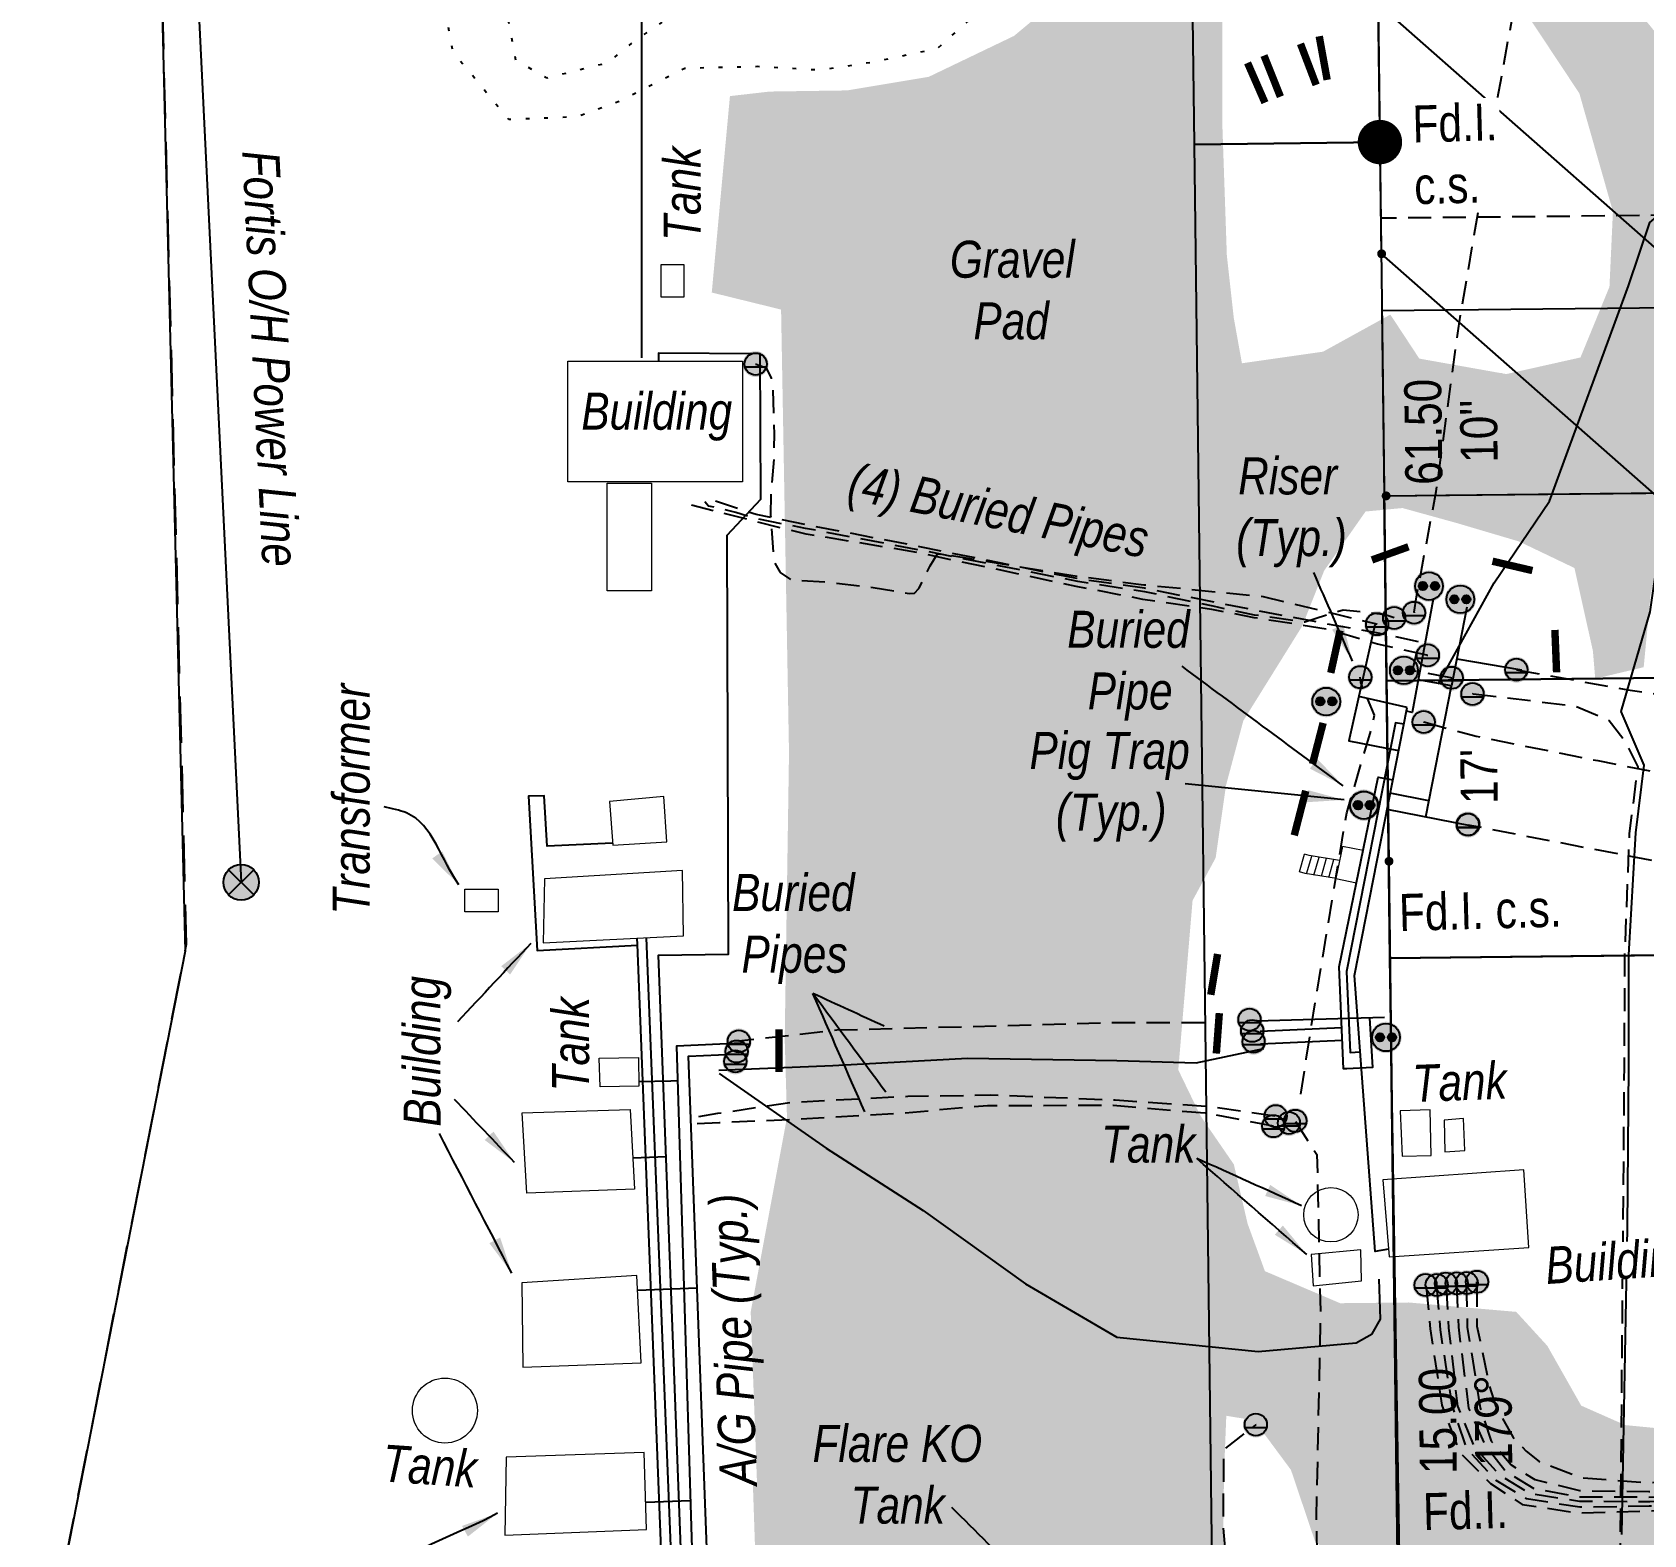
# Model space of a CAD drawing. Extents: x 623995 to 631000, y 5840139 to 5844688.
# Drawn here: x 629826.5 to 630261.8, y 5840940.2 to 5841346.2 of the extents above; entities that cross this region are included whole.
import ezdxf
from ezdxf.enums import TextEntityAlignment as Align

# ---------------------------------------------------------------- set-up
doc = ezdxf.new("R2010")
doc.units = 0
doc.header["$LTSCALE"] = 5
for name, pattern in [('foc-ACCESSROAD', [3.75, 2.5, -1.25]), ('foc-TOPO', [1, 0.2, -0.8]), ('foc-TRAV', [1.875, 1.25, -0.625]), ('POWERLINE5', [7.8, 2.4, -0.6, 0.6, -0.6, 0.6, -0.6, 2.4]), ('UG_PIPE', [1.875, 1.25, -0.625])]:
    doc.linetypes.add(name, pattern=pattern)
doc.layers.get('Defpoints').update_dxf_attribs({"color": 9})
for name, color, linetype in [('AS-CABLE', 224, 'foc-CABLE'), ('AS-PIPE-AG', 44, 'Continuous'), ('AS-PIPE-UG', 44, 'UG_PIPE'), ('AS-PIPE-UG-T', 44, 'Continuous'), ('AS-POWER', 104, 'foc-POWER'), ('AS-POWER-EXISTING', 72, 'POWERLINE5'), ('AS-POWER-T', 104, 'Continuous'), ('AS-ROADS', 254, 'Continuous'), ('AS-SYMBOL', 7, 'Continuous'), ('C-RW', 13, 'Continuous'), ('C-WS', 13, 'foc-ACCESSROAD'), ('L-MON', 1, 'Continuous'), ('L-TRAV', 7, 'foc-TRAV'), ('T-GENERAL', 48, 'foc-TOPO')]:
    doc.layers.add(name, color=color, linetype=linetype)
doc.layers.add('AS-GENERAL', color=48, linetype='Continuous', lineweight=18)
doc.layers.add('T-TEXT', color=48, linetype='Continuous', lineweight=18)
doc.styles.add('80CG', font='ARIALN.TTF', dxfattribs={"height": 10})
doc.styles.add('80L', font='ARIALN.TTF', dxfattribs={"height": 10})
doc.styles.add('foc-LtypeFont', font='ARIALN.TTF', dxfattribs={"height": 7.35})
doc.linetypes.add('foc-CABLE', pattern='A,2,-1,["C",foc-LtypeFont,S=0.2,R=0,X=-0.625,Y=-0.75],-1.24,8', length=12.24)
doc.linetypes.add('foc-POWER', pattern='A,6,-1,["P",foc-LtypeFont,S=0.2,R=0,X=-0.625,Y=-0.75],-1.24,4', length=12.24)
doc.dimstyles.new('Compass 5 000', dxfattribs={"dimscale": 5, "dimtxt": 9, "dimasz": 2, "dimexe": 0.2, "dimexo": 0.0625, "dimgap": 0.5, "dimtad": 0, "dimtih": 1, "dimtoh": 1, "dimzin": 0, "dimdsep": 46, "dimtxsty": '80CG', "dimcen": 0.1, "dimse1": 1, "dimse2": 1, "dimclrd": 256, "dimclrt": 256, "dimaunit": 1, "dimadec": 4, "dimazin": 0, "dimtfac": 0.06, "dimtofl": 0, "dimtmove": 0, "dimatfit": 1, "dimfxl": 0.2, "dimtolj": 1, "dimtzin": 0, "dimlwd": -1, "dimarcsym": 0})

# ---------------------------------------------------------------- blocks, each defined once
blk = doc.blocks.new('fdia')
at = {"color": 255, "const_width": 1}
blk.add_lwpolyline([(-0.5, 0, 1), (0.5, 0, 1)], format="xyb", close=True, dxfattribs=at)
blk = doc.blocks.new('Fdiaa')
blk.add_blockref('fdia', (0, 0))
blk = doc.blocks.new('fdib')
at = {"color": 1, "const_width": 1.6}
blk.add_lwpolyline([(-0.4, 0, 1), (0.4, 0, 1)], format="xyb", close=True, dxfattribs=at)
at = {"color": 1}
blk.add_circle((0, 0), 0.8, dxfattribs=at)
blk = doc.blocks.new('Fdibb')
blk.add_blockref('fdib', (0, 0))
blk = doc.blocks.new('fdicc')
for name in ['Fdibb', 'Fdiaa']:
    blk.add_blockref(name, (0, 0))
blk = doc.blocks.new('FDI')
blk.add_blockref('fdicc', (0, 0))
blk = doc.blocks.new('POWERPOLE')
h = blk.add_hatch(color=255)
edge = h.paths.add_edge_path()
edge.add_arc((0, 0), 0.96, 0, 360)
at = {"linetype": 'Continuous'}
for p, q in [((0.679, -0.679), (-0.679, 0.679)), ((-0.679, -0.679), (0.679, 0.679))]:
    blk.add_line(p, q, dxfattribs=at)
blk.add_circle((0, 0), 0.96, dxfattribs=at)
blk = doc.blocks.new('RISER')
h = blk.add_hatch(color=255)
h.dxf.hatch_style = 1
edge = h.paths.add_edge_path()
edge.add_arc((0, 0), 0.7, 0, 360)
blk.add_hatch(color=48).paths.add_polyline_path([(0.581, -0.15), (-0.581, -0.15, 0.774597)])
at = {"color": 48}
blk.add_line((-0.581, -0.15), (0.581, -0.15), dxfattribs=at)
blk.add_circle((0, 0), 0.6, dxfattribs=at)
blk = doc.blocks.new('PIG')
h = blk.add_hatch(color=255)
h.dxf.hatch_style = 1
edge = h.paths.add_edge_path()
edge.add_arc((0, 0), 0.85, 0, 360)
at = {"layer": 'AS-SYMBOL'}
h = blk.add_hatch(color=48, dxfattribs=at)
h.dxf.hatch_style = 1
h.paths.add_polyline_path([(-0.101, 0.005, 1), (-0.551, 0.005, 1)])
h = blk.add_hatch(color=48, dxfattribs=at)
h.dxf.hatch_style = 1
h.paths.add_polyline_path([(0.101, 0.005, 1), (0.551, 0.005, 1)])
at = {"layer": 'AS-SYMBOL', "color": 48}
for centre, radius in [((0, 0), 0.75), ((-0.326, 0.005), 0.225), ((0.326, 0.005), 0.225)]:
    blk.add_circle(centre, radius, dxfattribs=at)

msp = doc.modelspace()

# ---------------------------------------------------------------- hatches: boundary and pattern name
at = {"layer": 'AS-ROADS'}
h = msp.add_hatch(color=256, dxfattribs=at)
h.dxf.hatch_style = 1
h.paths.add_polyline_path([(630153.666, 5841160.197), (630162.394, 5841174.219), (630169.564, 5841185.749), (630175.487, 5841200.706), (630186.681, 5841216.711), (630196.656, 5841217.645), (630211.308, 5841213.595), (630228.141, 5841208.609), (630243.104, 5841201.442), (630248.092, 5841179.006), (630248.716, 5841171.527), (630261.808, 5841174.643), (630263.679, 5841194.275), (630267.42, 5841211.413), (630277.083, 5841236.03), (630285.5, 5841250.053), (630302.075, 5841281.601), (630292.1, 5841300.921), (630282.436, 5841313.385), (630272.149, 5841327.719), (630267.785, 5841342.677), (630257.497, 5841355.453), (630223.489, 5841399.165), (630210.708, 5841421.912), (630180.782, 5841444.348), (630164.572, 5841458.059), (630114.012, 5841532.963), (630060.973, 5841614.401), (629969.891, 5841734.502), (629941.058, 5841726.608), (630022.839, 5841629.38), (630083.342, 5841535.846), (630105.602, 5841472.962), (630114.312, 5841430.395), (630118.184, 5841397.018), (630113.828, 5841363.641), (630091.717, 5841345.222), (630068.697, 5841334.177), (630046.597, 5841330.495), (630025.726, 5841330.188), (630014.983, 5841328.961), (630010.072, 5841275.883), (630028.795, 5841271.28), (630030.938, 5841151.505), (630029.774, 5841074.16), (630030.389, 5841052.957), (630019.751, 5840995.94), (630022.239, 5840922.581), (630026.682, 5840916.209), (630030.546, 5840908.678), (630033.504, 5840888.12), (630045.587, 5840867.681), (630063.555, 5840860.558), (630102.591, 5840858.081), (630116.841, 5840862.726), (630132.022, 5840872.326), (630141.006, 5840884.094), (630144.724, 5840900.507), (630148.132, 5840929.308), (630148.442, 5840956.869), (630149.061, 5840972.354), (630156.615, 5840971.129), (630166.528, 5840957.722), (630172.943, 5840938.681), (630186.938, 5840925.662), (630206.959, 5840918.279), (630250.955, 5840924.078), (630264.562, 5840930.49), (630285.749, 5840937.873), (630305.575, 5840947.006), (630318.21, 5840951.086), (630358.036, 5840952.147), (630358.657, 5840962.398), (630345.497, 5840967.94), (630331.228, 5840969.038), (630317.813, 5840969.891), (630281.001, 5840967.499), (630256.823, 5840969.838), (630244.93, 5840975.1), (630235.765, 5840991.277), (630227.381, 5841000.438), (630198.329, 5841002.971), (630179.806, 5841002.777), (630159.486, 5841011.438), (630154.806, 5841024.302), (630151.101, 5841040.284), (630142.132, 5841053.343), (630136.088, 5841065.817), (630139.949, 5841111.586), (630146.184, 5841123.115), (630148.99, 5841142.747)])
h.paths.add_polyline_path([(630153.281, 5841256.771), (630151.088, 5841268.98), (630149.209, 5841285.886), (630147.957, 5841322.201), (630147.957, 5841348.498), (630149.523, 5841403.911), (630150.149, 5841406.728), (630159.545, 5841410.798), (630174.891, 5841405.789), (630205.896, 5841379.492), (630227.819, 5841354.76), (630244.418, 5841329.715), (630253.5, 5841297.782), (630252.561, 5841277.433), (630244.731, 5841258.336), (630224.693, 5841253.844), (630201.198, 5841258.023), (630193.369, 5841269.92), (630175.204, 5841259.902)], flags=16)

# ---------------------------------------------------------------- linework, layer by layer
at = {"layer": 'AS-CABLE', "flags": 128}
for points in [[(630206.263, 5841170.078), (630221.413, 5841197.473), (630236.358, 5841219.513), (630257.683, 5841277.653), (630263.478, 5841294.808), (630282.528, 5841311.098), (630288.878, 5841310.373), (630298.358, 5841308.143), (630307.688, 5841298.008)], [(630255.868, 5840940.258), (630257.398, 5841023.118), (630257.818, 5841066.843), (630257.753, 5841096.948), (630259.663, 5841129.878), (630261.933, 5841148.148), (630255.743, 5841162.683), (630263.588, 5841189.643), (630267.933, 5841220.288), (630271.283, 5841239.758), (630271.573, 5841252.223), (630277.443, 5841266.083), (630287.748, 5841273.988), (630307.193, 5841294.533)], [(630011.998, 5841065.783), (630042.813, 5841067.043), (630079.113, 5841069.003), (630119.478, 5841068.323), (630140.943, 5841067.723), (630159.213, 5841071.593)], [(630012.063, 5841064.873), (630040.958, 5841044.663), (630067.173, 5841027.808), (630094.828, 5841008.053), (630119.503, 5840993.618), (630157.658, 5840989.773), (630184.158, 5840992.043), (630188.493, 5840994.488), (630190.738, 5840998.493), (630190.323, 5841009.308)]]:
    msp.add_lwpolyline(points, dxfattribs=at)
at = {"layer": 'AS-GENERAL', "const_width": 1.999, "flags": 128}
for points in [[(630174.165, 5841345.132), (630176.304, 5841333.344)], [(630169.103, 5841343.097), (630173.33, 5841331.987)], [(630154.806, 5841337.934), (630159.502, 5841327.189)], [(630159.241, 5841339.916), (630163.677, 5841328.806)], [(630188.402, 5841203.622), (630198.262, 5841207.175)], [(630220.965, 5841203.278), (630231.743, 5841200.756)], [(630179.801, 5841184.564), (630177.279, 5841173.103)], [(630237.82, 5841184.71), (630238.279, 5841173.248)], [(630175.215, 5841159.578), (630172.348, 5841148.46)], [(630170.514, 5841141.239), (630167.418, 5841129.205)], [(630146.712, 5841097.15), (630144.871, 5841086.113)], [(630147.172, 5841081.169), (630146.367, 5841070.247)], [(630028.206, 5841076.807), (630028.206, 5841065.296)]]:
    msp.add_lwpolyline(points, dxfattribs=at)
at = {"layer": 'AS-GENERAL', "flags": 128}
for points in [[(629996.366, 5841283.475), (630002.537, 5841283.475), (630002.537, 5841274.611), (629996.366, 5841274.611)], [(629971.164, 5841257.317), (630018.401, 5841257.317), (630018.401, 5841224.688), (629971.164, 5841224.688)], [(629981.825, 5841224.329), (629993.802, 5841224.329), (629993.802, 5841195.241), (629981.825, 5841195.241)], [(629943.395, 5841114.634), (629952.381, 5841114.634), (629952.381, 5841108.543), (629943.395, 5841108.543)]]:
    msp.add_lwpolyline(points, close=True, dxfattribs=at)
for points in [[(629982.484, 5841138.378), (629983.322, 5841126.565), (629997.906, 5841127.487), (629997.151, 5841139.719), (629982.484, 5841138.378)], [(630168.824, 5841119.302), (630170.22, 5841124.101)], [(630179.646, 5841122.441), (630171.419, 5841123.752), (630170.22, 5841124.101)], [(630185.987, 5841125.101), (630180.439, 5841126.226), (630178.634, 5841117.541), (630184.19, 5841116.395)], [(629964.848, 5841117.468), (629964.516, 5841100.154), (630002.452, 5841102.027), (630002.14, 5841119.661), (629964.848, 5841117.468)], [(630170.76, 5841118.796), (630172.14, 5841123.543)], [(630172.749, 5841118.479), (630174.156, 5841123.316)], [(630174.739, 5841118.162), (630176.146, 5841122.999)], [(630176.729, 5841117.845), (630178.136, 5841122.682)], [(630178.859, 5841117.505), (630170.324, 5841118.866), (630168.824, 5841119.302)], [(629990.248, 5841069.202), (629990.328, 5841061.445), (629979.927, 5841061.285), (629979.687, 5841068.962), (629990.248, 5841069.202)], [(629958.895, 5841054.205), (629988.059, 5841055.135), (629989.196, 5841033.633), (629960.136, 5841032.495), (629958.895, 5841054.205)], [(630196.58, 5841042.543), (630204.374, 5841042.736), (630204.085, 5841055.047), (630196.002, 5841054.759), (630196.58, 5841042.543)], [(630207.893, 5841052.224), (630208.134, 5841043.654), (630213.507, 5841044.077), (630213.145, 5841052.707), (630207.893, 5841052.224)], [(630193.023, 5841015.296), (630230.743, 5841017.796), (630229.395, 5841038.861), (630191.387, 5841036.072), (630193.023, 5841015.296)], [(630172.016, 5841015.928), (630172.501, 5841007.501), (630185.603, 5841008.834), (630185.36, 5841017.202), (630172.016, 5841015.928)], [(629958.803, 5841008.318), (629959.011, 5840985.504), (629990.963, 5840986.644), (629989.821, 5841010.288), (629958.803, 5841008.318)], [(629954.516, 5840961.191), (629954.204, 5840940.108), (629992.44, 5840941.665), (629991.816, 5840962.437), (629954.516, 5840961.191)]]:
    msp.add_lwpolyline(points, dxfattribs=at)
at = {"layer": 'AS-GENERAL'}
for centre, radius in [((630177.305, 5841026.661), 7.339), ((629937.996, 5840973.758), 8.782)]:
    msp.add_circle(centre, radius, dxfattribs=at)
at = {"layer": 'AS-PIPE-AG', "flags": 128}
for points in [[(629997.061, 5841394.231), (629996.79, 5841379.198), (629991.056, 5841379.349), (629991.073, 5841258.267)], [(630014.202, 5841210.34), (630023.321, 5841220.064), (630023.135, 5841259.301), (629995.688, 5841259.519), (629995.688, 5841257.317)], [(630004.05, 5840874.4), (629995.728, 5841096.785), (630014.574, 5841097.071), (630014.202, 5841210.34)], [(630204.972, 5841193.011), (630199.27, 5841162.443), (630197.693, 5841162.753)], [(630213.995, 5841190.904), (630209.912, 5841169.56), (630200.911, 5841171.24)], [(630189.147, 5841186.105), (630182.186, 5841154.733), (630195.6, 5841152.098)], [(630211.313, 5841176.881), (630228.822, 5841173.95)], [(630202.937, 5841134.167), (630209.912, 5841169.56)], [(630192.857, 5841017.407), (630189.246, 5841016.738), (630183.656, 5841091.292), (630197.897, 5841163.79)], [(630197.897, 5841163.79), (630184.838, 5841166.688)], [(630196.996, 5841159.206), (630194.722, 5841159.628), (630181.566, 5841092.406), (630182.529, 5841070.524), (630185.198, 5841070.724)], [(630187.776, 5841079.887), (630188.558, 5841066.484), (630181.631, 5841066.1), (630180.733, 5841066.1), (630179.506, 5841093.696), (630190.084, 5841144.951), (630194.043, 5841144.173)], [(629983.284, 5841127.096), (629965.627, 5841126.308), (629964.789, 5841139.88), (629960.599, 5841139.797), (629962.945, 5841098.074), (629990.036, 5841099.572)], [(630203.794, 5841138.517), (630193.336, 5841140.572)], [(630214.999, 5841131.793), (630192.481, 5841136.217)], [(629998.814, 5840874.093), (629990.032, 5841099.677), (629989.946, 5841101.409)], [(629992.333, 5841101.527), (630001.431, 5840874.094)], [(630191.754, 5841080.001), (630157.223, 5841079.017)], [(630158.207, 5841076.311), (630180.235, 5841077.29)], [(630018.11, 5841073.03), (630000.526, 5841072.221), (630006.554, 5840874.58)], [(630158.272, 5841072.898), (630180.387, 5841073.882)], [(630010.78, 5840881.028), (630003.831, 5841069.508), (630015.899, 5841070.067)], [(629990.316, 5841062.643), (629999.053, 5841062.882), (630000.809, 5841062.935)], [(629988.751, 5841042.054), (629997.764, 5841042.391)], [(629990.014, 5841006.299), (630006.14, 5841006.893)], [(629992.218, 5840949.059), (630004.271, 5840949.427)]]:
    msp.add_lwpolyline(points, dxfattribs=at)
at = {"layer": 'AS-PIPE-UG', "flags": 128}
for points in [[(630199.828, 5841189.533), (630200.458, 5841193.643), (630205.748, 5841222.143), (630211.753, 5841266.193), (630221.833, 5841325.538), (630233.983, 5841392.088), (630254.998, 5841500.683)], [(630021.928, 5841256.543), (630022.093, 5841256.488), (630024.743, 5841255.528), (630026.098, 5841252.783), (630026.583, 5841250.493), (630026.883, 5841237.573), (630026.823, 5841230.818), (630026.063, 5841221.698), (630025.958, 5841215.608), (630026.873, 5841203.143), (630028.563, 5841200.268), (630031.378, 5841198.283), (630041.028, 5841197.683), (630053.628, 5841196.203), (630063.418, 5841194.548), (630064.848, 5841194.603), (630066.033, 5841195.883), (630069.068, 5841202.013), (630071.043, 5841205.248), (630073.728, 5841205.053), (630078.283, 5841204.243), (630109.063, 5841199.193), (630126.788, 5841196.938), (630159.038, 5841193.743), (630189.313, 5841186.433)], [(630213.818, 5841008.018), (630214.148, 5840996.263), (630217.673, 5840974.528), (630220.618, 5840965.528), (630225.998, 5840959.093), (630232.413, 5840955.133), (630244.498, 5840952.143), (630263.173, 5840951.883), (630289.153, 5840953.433), (630304.863, 5840956.623), (630313.438, 5840962.998), (630323.203, 5840974.608), (630330.953, 5840991.333), (630336.788, 5840997.803), (630344.928, 5841002.358), (630362.993, 5841010.988), (630398.703, 5841025.583), (630414.683, 5841033.808), (630429.628, 5841056.753), (630432.298, 5841097.823), (630437.493, 5841155.878), (630443.718, 5841234.103)], [(630216.758, 5841008.023), (630216.763, 5840996.593), (630220.128, 5840980.338), (630221.828, 5840974.878), (630226.463, 5840966.663), (630230.088, 5840962.758), (630233.583, 5840960.018), (630245.083, 5840955.618), (630263.273, 5840954.248), (630289.308, 5840955.973), (630303.598, 5840959.508), (630313.648, 5840967.343), (630320.148, 5840979.668), (630326.208, 5840993.598), (630332.933, 5840999.948), (630343.078, 5841004.953), (630361.288, 5841012.833), (630397.073, 5841027.943), (630413.633, 5841036.798), (630426.508, 5841058.278), (630426.598, 5841098.933), (630428.243, 5841156.218), (630435.318, 5841233.798)], [(630211.253, 5841007.843), (630211.743, 5840996.303), (630214.513, 5840974.378), (630218.793, 5840964.678), (630224.588, 5840957.268), (630232.143, 5840952.698), (630244.458, 5840950.458), (630263.208, 5840950.408), (630289.373, 5840951.648), (630305.043, 5840954.513), (630310.038, 5840956.803), (630317.738, 5840961.773), (630324.773, 5840973.643), (630332.563, 5840990.078), (630338.383, 5840995.558), (630345.668, 5841000.163), (630363.528, 5841009.123), (630399.763, 5841023.488), (630415.918, 5841031.628), (630433.778, 5841054.823), (630440.558, 5841095.088), (630445.688, 5841153.578), (630449.358, 5841232.413)], [(630209.683, 5841171.758), (630201.838, 5841173.303), (630199.383, 5841173.643), (630201.203, 5841181.458), (630190.078, 5841183.843), (630176.188, 5841186.323), (630156.853, 5841189.988), (630126.948, 5841195.958), (630108.723, 5841198.563), (630066.293, 5841207.188), (630035.573, 5841213.138), (630022.048, 5841215.878), (630009.723, 5841220.013)], [(630203.228, 5841177.908), (630189.913, 5841180.873), (630176.673, 5841184.858), (630156.588, 5841188.013), (630145.183, 5841190.203), (630126.493, 5841192.963), (630108.473, 5841196.478), (630065.608, 5841205.623), (630035.588, 5841210.628), (630028.838, 5841212.248), (630004.613, 5841218.398)], [(630194.418, 5841187.998), (630192.008, 5841188.803), (630180.603, 5841190.078), (630170.243, 5841186.823), (630156.678, 5841188.738), (630145.468, 5841191.093), (630127.088, 5841195.003), (630108.993, 5841197.798), (630066.113, 5841206.308), (630035.353, 5841212.163), (630030.073, 5841213.178), (630021.633, 5841214.863), (630016.608, 5841216.453), (630009.193, 5841218.193), (630008.213, 5841219.293)], [(630227.423, 5841173.928), (630257.533, 5841168.553), (630311.738, 5841160.288), (630356.678, 5841151.423), (630388.823, 5841143.923), (630417.373, 5841136.848), (630432.793, 5841132.293)], [(630215.748, 5841167.418), (630243.193, 5841164.198), (630252.508, 5841160.243), (630256.633, 5841154.898), (630260.203, 5841147.728), (630257.888, 5841129.648), (630256.653, 5841097.523), (630256.508, 5841066.768), (630256.173, 5841022.948), (630255.468, 5840940.138), (630255.903, 5840893.538), (630256.083, 5840837.923), (630255.878, 5840790.228), (630255.008, 5840721.498), (630253.333, 5840642.273), (630250.873, 5840588.573), (630247.958, 5840570.993), (630235.053, 5840551.283), (630207.938, 5840537.178), (630167.258, 5840518.873), (630110.758, 5840518.778), (630047.053, 5840527.198), (629994.948, 5840538.208), (629947.418, 5840564.733)], [(630169.213, 5841059.278), (630170.638, 5841068.698), (630173.348, 5841085.768), (630181.608, 5841135.328), (630188.448, 5841158.678), (630189.068, 5841161.633), (630185.378, 5841170.503)], [(630202.428, 5841159.838), (630216.518, 5841155.983), (630249.383, 5841149.393), (630296.358, 5841140.203), (630323.503, 5841132.723), (630370.398, 5841120.373), (630411.628, 5841108.338)], [(629719.047, 5840239.977), (629781.573, 5840302.808), (629893.168, 5840419.783), (629934.873, 5840460.723), (629962.783, 5840470.333), (629999.368, 5840469.623), (630054.608, 5840469.508), (630148.933, 5840472.103), (630256.693, 5840474.618), (630320.633, 5840477.283), (630332.423, 5840481.858), (630338.113, 5840501.808), (630335.963, 5840535.188), (630333.633, 5840579.848), (630328.318, 5840655.763), (630314.233, 5840878.593), (630310.883, 5840921.563), (630305.993, 5840971.658), (630303.308, 5841015.763), (630301.868, 5841052.233), (630301.928, 5841096.578), (630297.988, 5841113.318), (630281.003, 5841119.103), (630214.438, 5841131.988)], [(630143.173, 5841078.503), (630119.523, 5841078.578), (630080.373, 5841077.478), (630043.838, 5841076.538), (630017.383, 5841073.553)], [(630162.128, 5841053.313), (630144.888, 5841055.853), (630119.078, 5841057.628), (630085.418, 5841058.978), (630063.023, 5841058.613), (630031.868, 5841057.003), (630011.628, 5841054.018), (630004.678, 5841052.798)], [(630161.768, 5841050.623), (630144.298, 5841054.013), (630118.538, 5841056.208), (630084.518, 5841056.113), (630062.053, 5841054.153), (630031.508, 5841052.393), (630012.183, 5841051.503), (630004.798, 5841051.238)], [(630167.718, 5841051.903), (630173.543, 5841042.948), (630174.488, 5841000.553), (630173.353, 5840944.988), (630174.033, 5840902.238), (630177.683, 5840835.403), (630183.838, 5840762.638), (630190.913, 5840671.188), (630193.788, 5840623.278)], [(630203.058, 5841007.243), (630204.128, 5840995.823), (630207.248, 5840975.263), (630212.038, 5840962.553), (630220.418, 5840954.103), (630228.968, 5840948.398), (630244.453, 5840946.073), (630263.303, 5840946.618), (630288.718, 5840947.428), (630306.108, 5840948.933), (630328.058, 5840951.748), (630354.433, 5840953.638), (630399.483, 5840955.303), (630455.288, 5840954.933)], [(630205.863, 5841007.333), (630206.793, 5840995.623), (630209.983, 5840975.268), (630213.958, 5840963.478), (630221.868, 5840954.938), (630230.138, 5840949.983), (630244.548, 5840947.723), (630263.298, 5840947.998), (630289.023, 5840949.068), (630305.668, 5840950.393), (630327.553, 5840953.453), (630354.893, 5840956.608), (630398.693, 5840958.243), (630455.508, 5840957.498)], [(630208.483, 5841007.318), (630209.088, 5840996.163), (630211.513, 5840974.928), (630216.053, 5840963.898), (630223.068, 5840956.253), (630230.963, 5840951.428), (630244.478, 5840949.253), (630263.423, 5840949.228), (630289.063, 5840950.548), (630305.503, 5840952.203), (630326.598, 5840955.373), (630354.913, 5840958.248), (630399.123, 5840959.583), (630455.983, 5840958.863)], [(629766.99, 5840192.114), (629771.778, 5840196.828), (629898.353, 5840323.233), (629993.683, 5840416.223), (630040.423, 5840466.473), (630107.393, 5840532.603), (630159.558, 5840585.033), (630170.293, 5840608.093), (630169.718, 5840638.258), (630165.258, 5840709.973), (630159.368, 5840823.098), (630153.373, 5840887.653), (630148.268, 5840942.393), (630148.423, 5840963.263), (630157.083, 5840969.933), (630157.048, 5840969.978)]]:
    msp.add_lwpolyline(points, dxfattribs=at)
at = {"layer": 'AS-PIPE-UG-T', "flags": 128}
for points in [[(630199.828, 5841189.533), (630199.783, 5841189.348)], [(630189.313, 5841186.433), (630189.808, 5841186.273)], [(630203.228, 5841177.908), (630203.493, 5841177.868)], [(630185.378, 5841170.503), (630185.253, 5841171.943)], [(630209.683, 5841171.758), (630209.938, 5841171.778)], [(630215.748, 5841167.418), (630215.568, 5841167.373)], [(630202.428, 5841159.838), (630202.393, 5841159.818)], [(630203.058, 5841007.243), (630202.883, 5841007.673)], [(630205.863, 5841007.333), (630205.898, 5841007.708)], [(630208.483, 5841007.318), (630208.483, 5841007.318), (630208.388, 5841008.088)], [(630211.253, 5841007.843), (630211.298, 5841008.158)], [(630213.818, 5841008.018), (630214.008, 5841008.223)], [(630216.758, 5841008.023), (630216.773, 5841008.568)]]:
    msp.add_lwpolyline(points, dxfattribs=at)
at = {"layer": 'AS-POWER', "flags": 128}
msp.add_lwpolyline([(629571.188, 5841896.764), (629774.728, 5841703.498), (629855.763, 5841674.468), (629882.948, 5841116.513)], dxfattribs=at)
at = {"layer": 'C-RW', "flags": 128}
for points in [[(630452.55, 5842088.075), (630473.085, 5841496.152), (630475.688, 5841421.145), (630486.783, 5841099.222), (630193.249, 5841095.977), (630192.312, 5841170.944), (630409.194, 5841173.341), (630377.705, 5842081.116), (630377.512, 5842086.678)], [(629996.163, 5842079.575), (629894.086, 5841896.033), (630187.186, 5841589.968), (630190.492, 5841316.538), (630140.514, 5841315.921), (630137.153, 5841569.516), (629832.112, 5841888.05), (629938.09, 5842078.494)], [(629499.587, 5841831.829), (629858.188, 5841491.323), (629867.829, 5841097.874), (629823.813, 5840873.653), (629878.998, 5840650.153), (629996.178, 5840556.518), (630220.362, 5840562.851), (630195.273, 5840934.148), (630192.312, 5841170.944), (630292.43, 5841172.051), (630295.326, 5840938.119), (630325.428, 5840490.631), (630227.86, 5840487.902), (629970.419, 5840481.241), (629812.253, 5840607.513), (629747.058, 5840871.798), (629793.068, 5841106.168), (629784.113, 5841458.373), (629443.938, 5841781.362)], [(629596.746, 5841308.916), (629685.917, 5841387.557), (629692.857, 5841114.628), (629644.704, 5840869.344), (629723.409, 5840550.616), (629936.573, 5840380.072), (630432.183, 5840393.442), (630395.249, 5840942.077), (630393.452, 5841091.895), (630392.836, 5841152.975), (630391.227, 5841273.006), (630191.062, 5841270.957), (630191.687, 5841220.923), (630341.918, 5841222.498), (630342.858, 5841152.388), (630343.473, 5841091.343), (630345.288, 5840940.098), (630378.698, 5840442.098), (629953.488, 5840430.793), (629767.988, 5840578.988), (629695.881, 5840870.57), (629742.962, 5841110.398), (629734.674, 5841436.392)], [(630818.941, 5840733.352), (630191.013, 5841286.348), (630190.072, 5841353.778), (630854.16, 5840768.937)], [(630196.475, 5840179.167), (630145.212, 5840932.194), (630140.514, 5841315.921), (630190.492, 5841316.538), (630195.273, 5840934.148), (630246.521, 5840180.952)], [(629688.21, 5840270.763), (629847.154, 5840429.972), (629896.011, 5840479.302), (630325.428, 5840490.631), (630295.033, 5840938.203), (630292.43, 5841172.051), (630192.312, 5841170.944), (630191.687, 5841220.923), (630192.312, 5841170.944)], [(630191.687, 5841220.923), (630341.813, 5841222.553), (630345.288, 5840940.098), (630378.698, 5840442.098), (629953.388, 5840430.848), (629750.682, 5840227.706)], [(630925.021, 5840840.533), (630811.174, 5840940.794), (630195.987, 5840923.653), (630193.249, 5841095.977), (630275.776, 5841096.89), (630278.45, 5841001.236), (630838.598, 5841016.544), (630977.849, 5840893.91)]]:
    msp.add_lwpolyline(points, dxfattribs=at)
at = {"layer": 'C-WS', "flags": 128}
msp.add_lwpolyline([(629739.873, 5841603.823), (629973.943, 5841812.393), (630169.918, 5841607.903), (630613.033, 5841620.138), (630629.993, 5841010.843), (630294.258, 5841001.663), (630295.033, 5840938.203), (630320.538, 5840565.018), (629996.178, 5840556.518), (629878.998, 5840650.153), (629823.813, 5840873.653), (629868.208, 5841099.803), (629858.188, 5841491.323), (629739.873, 5841603.823)], close=True, dxfattribs=at)
at = {"layer": 'L-TRAV', "flags": 128}
msp.add_lwpolyline([(629613.276, 5841290.173), (629662.295, 5841333.403), (629667.804, 5841116.742), (629619.115, 5840868.727), (629701.179, 5840536.396), (629928.103, 5840354.843), (630458.865, 5840369.162), (630420.23, 5840943.067), (630418.441, 5841092.171), (630417.825, 5841153.269), (630415.882, 5841298.251), (630190.749, 5841295.946)], dxfattribs=at)
at = {"layer": 'T-GENERAL', "flags": 128}
for points in [[(629943.821, 5841433.454), (629953.041, 5841439.76), (629966.871, 5841442.913), (629988.466, 5841443.883), (630021.464, 5841447.036), (630045.242, 5841448.249), (630057.373, 5841448.976), (630067.564, 5841448.491), (630074.358, 5841439.517), (630077.512, 5841416.719), (630083.578, 5841353.174), (630070.961, 5841341.775), (630053.734, 5841338.137), (630039.418, 5841335.954), (630022.434, 5841336.924), (630002.781, 5841336.439), (629985.554, 5841327.708), (629973.665, 5841323.342), (629955.225, 5841322.614), (629940.182, 5841340.805), (629935.814, 5841363.846), (629929.506, 5841397.073), (629934.844, 5841423.752), (629943.821, 5841433.454)], [(629948.531, 5841420.448), (629958.972, 5841425.474), (629964.773, 5841428.179), (629979.855, 5841430.885), (630013.112, 5841430.885), (630030.127, 5841433.205), (630046.369, 5841433.978), (630051.783, 5841433.205), (630059.904, 5841432.818), (630063.772, 5841417.742), (630064.545, 5841375.607), (630064.932, 5841362.851), (630064.545, 5841350.481), (630060.678, 5841350.094), (630034.768, 5841351.64), (630016.979, 5841352.027), (630006.805, 5841352.452), (629996.485, 5841348.811), (629989.504, 5841344.109), (629981.765, 5841337.889), (629965.526, 5841333.793), (629957.179, 5841338.647), (629955.51, 5841347.75), (629952.93, 5841360.796), (629947.946, 5841407.26), (629948.431, 5841414.779), (629948.674, 5841417.932), (629948.531, 5841420.448)]]:
    msp.add_lwpolyline(points, dxfattribs=at)

# ---------------------------------------------------------------- block references
at = {"layer": 'AS-POWER-EXISTING', "color": 2, "xscale": 4.998179850000016, "yscale": 4.998179850000016, "zscale": 4.998179850000016}
msp.add_blockref('POWERPOLE', (629882.948, 5841116.513), dxfattribs=at)
at = {"layer": 'AS-SYMBOL', "color": 2, "xscale": 4.998179850000016, "yscale": 4.998179850000016, "zscale": 4.998179850000016}
for name, p in [('RISER', (630021.928, 5841256.543)), ('PIG', (630203.803, 5841196.543)), ('PIG', (630212.283, 5841192.963)), ('RISER', (630189.808, 5841186.273)), ('RISER', (630194.403, 5841187.958)), ('RISER', (630199.783, 5841189.348)), ('RISER', (630203.493, 5841177.868)), ('PIG', (630197.033, 5841173.788)), ('RISER', (630227.423, 5841173.953)), ('RISER', (630185.253, 5841171.943)), ('RISER', (630209.938, 5841171.778)), ('PIG', (630176.053, 5841165.353)), ('RISER', (630215.568, 5841167.373)), ('RISER', (630202.393, 5841159.818)), ('PIG', (630186.198, 5841137.368)), ('RISER', (630214.288, 5841132.148)), ('RISER', (630155.323, 5841079.398)), ('RISER', (630017.383, 5841073.533)), ('RISER', (630156.058, 5841076.363)), ('RISER', (630156.423, 5841073.433)), ('PIG', (630192.193, 5841074.598)), ('RISER', (630016.443, 5841068.113)), ('RISER', (630016.773, 5841070.793)), ('RISER', (630161.778, 5841050.628)), ('RISER', (630162.418, 5841053.313)), ('RISER', (630165.963, 5841051.453)), ('RISER', (630167.703, 5841052.063)), ('RISER', (630202.883, 5841007.673)), ('RISER', (630205.898, 5841007.708)), ('RISER', (630208.388, 5841008.088)), ('RISER', (630211.298, 5841008.158)), ('RISER', (630214.008, 5841008.223)), ('RISER', (630216.773, 5841008.568))]:
    msp.add_blockref(name, p, dxfattribs=at)
at = {"layer": 'AS-SYMBOL'}
for name, p, xscale, yscale, zscale in [('PIG', (630186.303, 5841137.318), 4.998179850000016, 4.998179850000016, 4.998179850000016), ('RISER', (630214.388, 5841132.098), 4.998179850000016, 4.998179850000016, 4.998179850000016), ('RISER', (630157.048, 5840969.978), 4.998179850000004, 4.998179850000004, 4.998179850000004)]:
    msp.add_blockref(name, p, dxfattribs=dict(at, xscale=xscale, yscale=yscale, zscale=zscale))
at = {"layer": 'Defpoints'}
for p in [(630190.558, 5841316.538), (630191.013, 5841286.348), (630192.243, 5841220.928), (630193.013, 5841122.203)]:
    msp.add_blockref('FDI', p, dxfattribs=at)

# ---------------------------------------------------------------- texts
at = {"layer": 'AS-GENERAL', "insert": (630036.964, 5840969.874), "char_height": 9.99636, "attachment_point": 1, "style": '80L'}
msp.add_mtext_dynamic_manual_height_columns('\\pi0.33449;{\\fArial Narrow|b0|i1|c0|p34;Flare KO\\P\\pi10.617;Tank}', width=45.87763, gutter_width=50, heights=[0], dxfattribs=at)
at = {"layer": 'AS-PIPE-UG-T', "insert": (630048.278, 5841229.905), "char_height": 9.99636, "attachment_point": 1, "rotation": 348.77489, "style": '80L'}
msp.add_mtext_dynamic_manual_height_columns('{\\fArial Narrow|b0|i1|c0|p34;(4) Buried Pipes}', width=82.20778, gutter_width=50, heights=[0], dxfattribs=at)
at = {"layer": 'AS-PIPE-UG-T', "char_height": 9.99636, "attachment_point": 1, "style": '80L'}
for s, width, insert in [('\\pi0.30501;{\\fArial Narrow|b0|i1|c0|p34;Buried \\P\\pi5.8453;Pipe}', 33.76985, (630105.785, 5841189.873)), ('\\pi10.825;{\\fArial Narrow|b0|i1|c0|p34;Buried \\P\\pi13.372;Pipes}', 54.81041, (630004.74, 5841118.752))]:
    msp.add_mtext_dynamic_manual_height_columns(s, width=width, gutter_width=50, heights=[0], dxfattribs=dict(at, insert=insert))
at = {"layer": 'AS-POWER-T', "insert": (629893.228, 5841314.526), "char_height": 9.99272, "attachment_point": 1, "rotation": 272.78939, "style": '80L'}
msp.add_mtext_dynamic_manual_height_columns('{\\fArial Narrow|b0|i1|c0|p34;Fortis O/H Power Line}', width=128.45492, gutter_width=50, heights=[0], dxfattribs=at)
at = {"layer": 'Defpoints', "style": '80L'}
msp.add_text("17'", height=9.9964, rotation=90.6053, dxfattribs=at).set_placement((630217.321, 5841145.116), align=Align.MIDDLE)
at = {"layer": 'Defpoints', "char_height": 9.9964, "attachment_point": 2, "line_spacing_factor": 0.9, "style": '80L', "bg_fill": 1, "box_fill_scale": 1.15, "bg_fill_color": 254, "bg_fill_transparency": 0}
for s, insert, width, rotation in [("61.50\\P10'' ", (630197.276, 5841238.171), 28.24115, 90.71633), ('15.00\\P179° ', (630201.192, 5840970.907), 24.73299, 90.6053)]:
    msp.add_mtext(s, dxfattribs=dict(at, insert=insert, width=width, rotation=rotation))
at = {"layer": 'Defpoints', "insert": (630195.559, 5841113.338), "char_height": 9.9964, "attachment_point": 1, "rotation": 1.58083, "style": '80L'}
msp.add_mtext_dynamic_manual_height_columns('Fd.I. c.s.', width=44.3292, gutter_width=50, heights=[0], dxfattribs=at)
at = {"layer": 'L-MON', "color": 1, "insert": (630202.053, 5840951.416), "char_height": 9.9964, "attachment_point": 1, "rotation": 1.58083, "line_spacing_factor": 0.9, "style": '80L'}
msp.add_mtext_dynamic_manual_height_columns('Fd.I. \\Pc.s.', width=22.04407, gutter_width=50, heights=[0], dxfattribs=at)
at = {"layer": 'T-TEXT', "char_height": 9.99636, "attachment_point": 1, "style": '80L', "bg_fill": 1, "box_fill_scale": 1, "bg_fill_color": 254, "bg_fill_transparency": 0}
for s, width, insert in [('\\pi4.8891;{\\fArial Narrow|b0|i1|c0|p34;Gravel \\P\\pi11.251;Pad}', 42.88353, (630069.506, 5841289.886)), ('{\\fArial Narrow|b0|i1|c0|p34;Tank}', 26.17776, (630115.253, 5841050.759))]:
    msp.add_mtext_dynamic_manual_height_columns(s, width=width, gutter_width=50, heights=[0], dxfattribs=dict(at, insert=insert))
at = {"layer": 'T-TEXT', "char_height": 9.99636, "attachment_point": 1, "style": '80L'}
for s, width, insert in [('\\pi1.0952;{\\fArial Narrow|b0|i1|c0|p34;Riser\\P\\pi0.53946;(Typ.)}', 29.34966, (630151.186, 5841231.324)), ('\\pi0.32614;{\\fArial Narrow|b0|i1|c0|p34;Pig Trap\\P\\pi7.4313;(Typ.)}', 43.13341, (630095.583, 5841157.148))]:
    msp.add_mtext_dynamic_manual_height_columns(s, width=width, gutter_width=100, heights=[0], dxfattribs=dict(at, insert=insert))

# ---------------------------------------------------------------- leaders
at = {"layer": 'AS-GENERAL', "color": 6, "path_type": 1}
msp.add_leader([(630094.335, 5840928.19), (630074.953, 5840947.56)], dimstyle='Compass 5 000', override={"dimgap": 0.5, "dimtad": 0}, dxfattribs=at)
at = {"layer": 'AS-PIPE-UG-T', "color": 6, "path_type": 1}
for points in [[(630180.647, 5841142.597), (630137.11, 5841174.879)], [(630051.416, 5841054.467), (630037.415, 5841086.447)], [(630057.083, 5841059.797), (630037.415, 5841086.447)], [(630056.656, 5841077.626), (630037.415, 5841086.447)]]:
    msp.add_leader(points, dimstyle='Compass 5 000', override={"dimgap": 0.5, "dimtad": 0}, dxfattribs=at)
at = {"layer": 'T-TEXT', "path_type": 1}
for points in [[(630183.146, 5841176.288), (630172.674, 5841200.264)], [(630180.882, 5841138.78), (630137.962, 5841143.144)], [(629941.786, 5841115.835), (629927.641, 5841135.243), (629921.539, 5841136.907)], [(629956.813, 5841040.775), (629940.55, 5841057.859)], [(630169.351, 5841029.122), (630141.084, 5841041.897)], [(630170.776, 5841015.942), (630141.084, 5841041.897)], [(629952.158, 5840945.998), (629922.018, 5840929.339), (629912.444, 5840917.11)]]:
    msp.add_leader(points, dimstyle='Compass 5 000', override={"dimgap": 0.5, "dimtad": 0}, dxfattribs=at)

# ---------------------------------------------------------------- next in the draw order: texts
at = {"layer": 'AS-PIPE-AG', "insert": (630012.325, 5840953.31), "char_height": 9.99636, "attachment_point": 1, "rotation": 92.11147, "style": '80L', "bg_fill": 3, "box_fill_scale": 1, "bg_fill_color": 256, "bg_fill_transparency": 0}
msp.add_mtext_dynamic_manual_height_columns('{\\fArial Narrow|b0|i1|c0|p34;A/G Pipe (Typ.)}', width=81.69317, gutter_width=50, heights=[0], dxfattribs=at)
at = {"layer": 'Defpoints', "color": 1, "insert": (630199.212, 5841326.383), "char_height": 9.9964, "attachment_point": 1, "rotation": 1.58083, "style": '80L', "bg_fill": 3, "box_fill_scale": 1.15, "bg_fill_color": 256, "bg_fill_true_color": 256, "bg_fill_transparency": 0}
msp.add_mtext_dynamic_manual_height_columns('Fd.I. \\Pc.s.', width=22.04407, gutter_width=50, heights=[0], dxfattribs=at)
at = {"layer": 'T-TEXT', "char_height": 9.99636, "attachment_point": 1, "style": '80L', "bg_fill": 3, "box_fill_scale": 1, "bg_fill_color": 256, "bg_fill_transparency": 0}
for s, width, insert, rotation in [('{\\fArial Narrow|b0|i1|c0|p34;Tank}', 26.17776, (629997.076, 5841289.835), 90.0081), ('{\\fArial Narrow|b0|i1|c0|p34;Transformer}', 63.47653, (629907.67, 5841107.795), 90), ('{\\fArial Narrow|b0|i1|c0|p34;Building}', 40.82988, (629926.833, 5841050.448), 90.18838), ('{\\fArial Narrow|b0|i1|c0|p34;Tank}', 26.17776, (629966.935, 5841060.004), 90.0081), ('{\\fArial Narrow|b0|i1|c0|p34;Tank}', 26.17776, (630199.171, 5841067.143), 2.0445), ('{\\fArial Narrow|b0|i1|c0|p34;Building}', 40.82988, (630234.917, 5841017.922), 3.79317), ('{\\fArial Narrow|b0|i1|c0|p34;Tank}', 26.17776, (629921.483, 5840964.612), 356.15853)]:
    msp.add_mtext_dynamic_manual_height_columns(s, width=width, gutter_width=50, heights=[0], dxfattribs=dict(at, insert=insert, rotation=rotation))
at = {"layer": 'T-TEXT', "insert": (629974.843, 5841248.816), "char_height": 9.99636, "attachment_point": 1, "style": '80L', "bg_fill": 3, "box_fill_scale": 1, "bg_fill_color": 256, "bg_fill_transparency": 0}
msp.add_mtext_dynamic_manual_height_columns('{\\fArial Narrow|b0|i1|c0|p34;Building}', width=40.82988, gutter_width=50, heights=[0], dxfattribs=at)

# ---------------------------------------------------------------- next in the draw order: block references
at = {"layer": 'Defpoints', "color": 3, "xscale": 4.998179850000005, "yscale": 4.998179850000005, "zscale": 4.998179850000005}
msp.add_blockref('FDI', (630190.558, 5841316.538), dxfattribs=at)

# ---------------------------------------------------------------- next in the draw order: leaders
at = {"layer": 'T-TEXT', "path_type": 1}
for points in [[(629961.224, 5841100.017), (629941.377, 5841078.8)], [(629956.06, 5841010.886), (629936.493, 5841048.607)]]:
    msp.add_leader(points, dimstyle='Compass 5 000', override={"dimgap": 0.5, "dimtad": 0}, dxfattribs=at)

doc.saveas('drawing.dxf')
